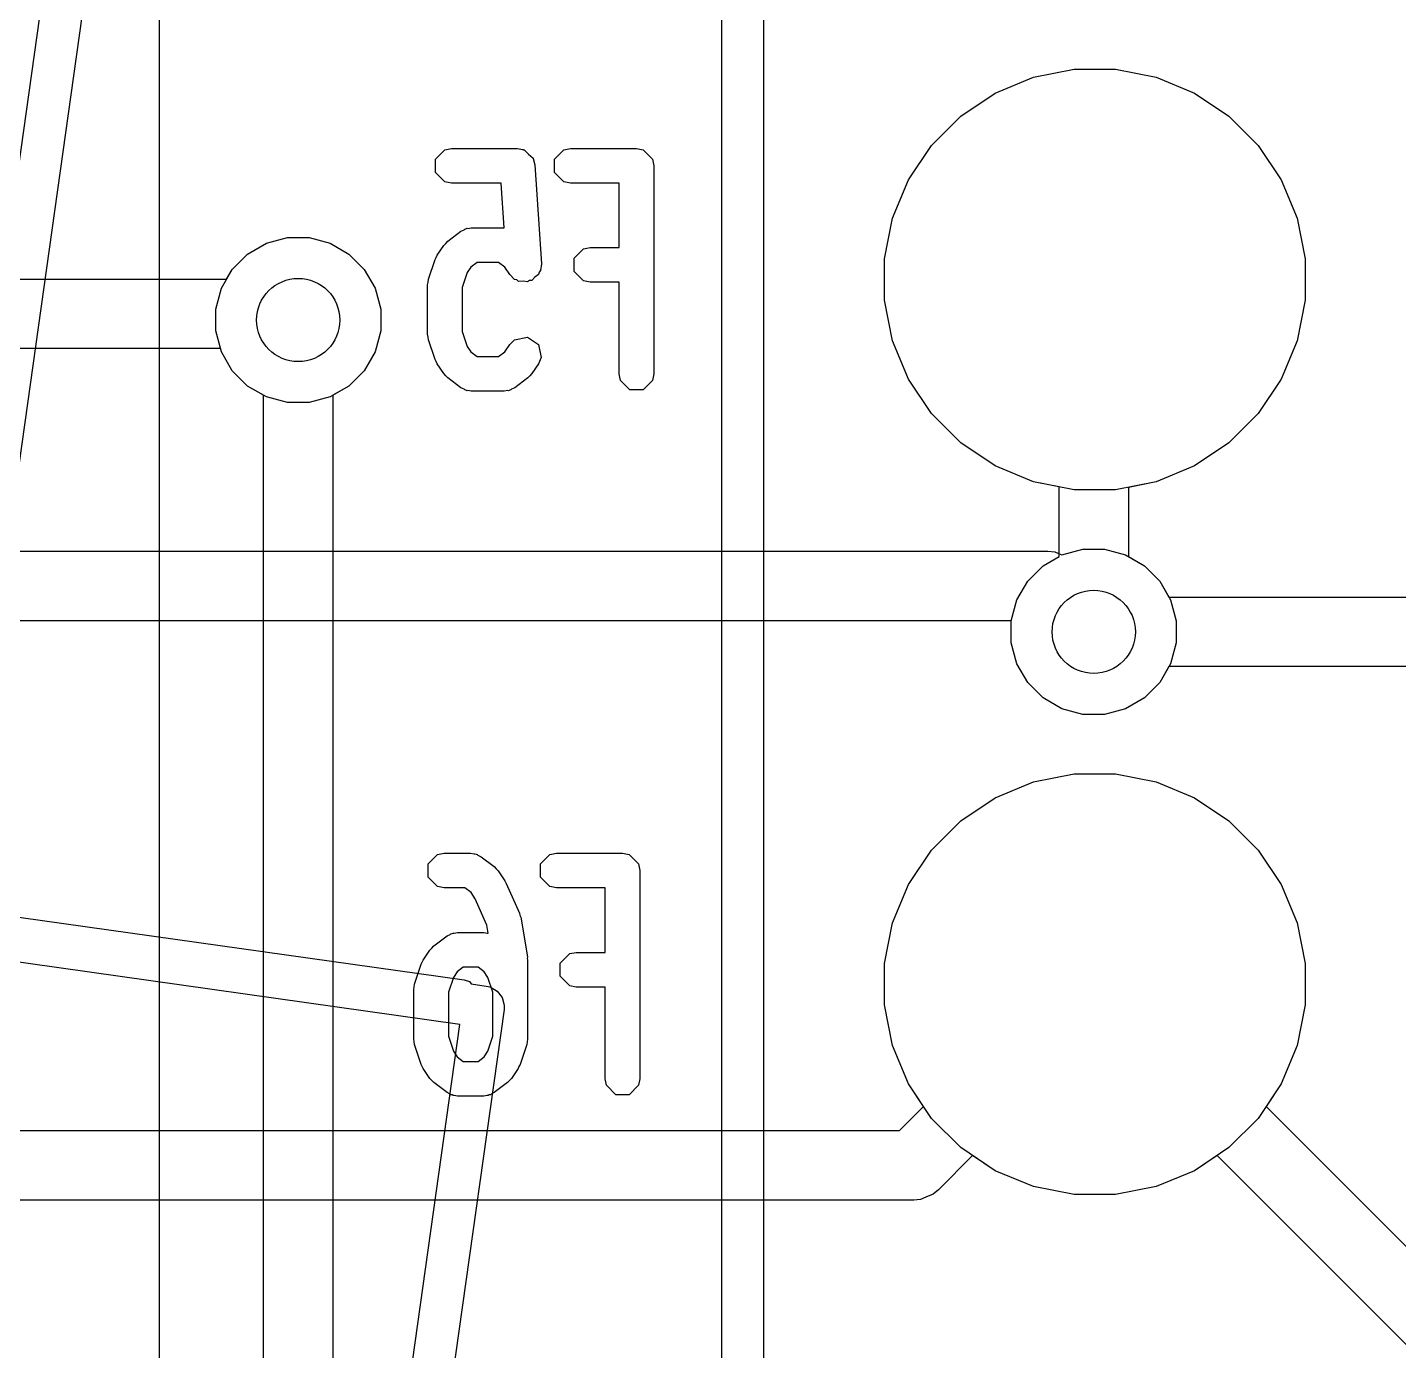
# Model space of a CAD drawing. Header units: millimetres. Extents: x 14 to 286, y -133 to -45.
# Drawn here: x 138.671 to 143.615, y -76.37 to -71.602 of the extents above; entities that cross this region are included whole.
import ezdxf

# ---------------------------------------------------------------- set-up
doc = ezdxf.new("R2010")
doc.units = ezdxf.units.MM
for name, color, linetype, true_color in [('B.Cu', 153, 'CONTINUOUS', 0x4d7fc4), ('B.Mask', 4, 'CONTINUOUS', 0x02ffee), ('B.Silkscreen', 31, 'CONTINUOUS', 0xe8b2a7), ('F.Cu', 13, 'CONTINUOUS', 0xc83434), ('F.Mask', 201, 'CONTINUOUS', 0xd864ff), ('User.Drawings', 9, 'CONTINUOUS', 0xc2c2c2)]:
    doc.layers.add(name, color=color, linetype=linetype, true_color=true_color)

msp = doc.modelspace()

# ---------------------------------------------------------------- linework, layer by layer
at = {"layer": 'B.Cu', "linetype": 'CONTINUOUS'}
for p, q in [((139.146, -67.835854), (139.146, -87.1818)), ((142.298803, -71.780811), (142.445311, -71.751669)), ((142.445311, -71.751669), (142.594689, -71.751669)), ((142.594689, -71.751669), (142.741197, -71.780811)), ((142.160796, -71.837976), (142.298803, -71.780811)), ((142.741197, -71.780811), (142.879204, -71.837976)), ((142.036592, -71.920966), (142.160796, -71.837976)), ((142.879204, -71.837976), (143.003408, -71.920966)), ((141.930966, -72.026592), (142.036592, -71.920966)), ((143.003408, -71.920966), (143.109034, -72.026592)), ((141.847976, -72.150796), (141.930966, -72.026592)), ((143.109034, -72.026592), (143.192024, -72.150796)), ((141.790811, -72.288803), (141.847976, -72.150796)), ((143.192024, -72.150796), (143.249189, -72.288803)), ((141.761669, -72.435311), (141.790811, -72.288803)), ((143.249189, -72.288803), (143.278331, -72.435311)), ((139.532895, -72.379036), (139.608542, -72.358767)), ((139.608542, -72.358767), (139.686858, -72.358767)), ((139.686858, -72.358767), (139.762505, -72.379036)), ((139.409694, -72.473572), (139.465072, -72.418194)), ((139.465072, -72.418194), (139.532895, -72.379036)), ((139.762505, -72.379036), (139.830328, -72.418194)), ((139.830328, -72.418194), (139.885706, -72.473572)), ((141.761669, -72.584689), (141.761669, -72.435311)), ((143.278331, -72.435311), (143.278331, -72.584689)), ((139.370536, -72.541395), (139.409694, -72.473572)), ((139.885706, -72.473572), (139.924864, -72.541395)), ((139.350267, -72.617042), (139.370536, -72.541395)), ((139.924864, -72.541395), (139.945133, -72.617042)), ((139.350267, -72.695358), (139.350267, -72.617042)), ((139.945133, -72.617042), (139.945133, -72.695358)), ((141.790811, -72.731197), (141.761669, -72.584689)), ((143.278331, -72.584689), (143.249189, -72.731197)), ((139.370536, -72.771005), (139.350267, -72.695358)), ((139.945133, -72.695358), (139.924864, -72.771005)), ((141.847976, -72.869204), (141.790811, -72.731197)), ((143.249189, -72.731197), (143.192024, -72.869204)), ((139.409694, -72.838828), (139.370536, -72.771005)), ((139.924864, -72.771005), (139.885706, -72.838828)), ((139.465072, -72.894206), (139.409694, -72.838828)), ((139.885706, -72.838828), (139.830328, -72.894206)), ((139.5227, -72.927477), (139.465072, -72.894206)), ((139.830328, -72.894206), (139.7727, -72.927477)), ((141.930966, -72.993408), (141.847976, -72.869204)), ((143.192024, -72.869204), (143.109034, -72.993408)), ((139.5227, -77.2577), (139.5227, -72.927477)), ((139.7727, -72.927477), (139.7727, -77.205923)), ((142.036592, -73.099034), (141.930966, -72.993408)), ((143.109034, -72.993408), (143.003408, -73.099034)), ((142.160796, -73.182024), (142.036592, -73.099034)), ((143.003408, -73.099034), (142.879204, -73.182024)), ((142.298803, -73.239189), (142.160796, -73.182024)), ((142.879204, -73.182024), (142.741197, -73.239189)), ((142.3908, -73.257488), (142.298803, -73.239189)), ((142.3908, -73.508722), (142.3908, -73.257488)), ((142.741197, -73.239189), (142.6408, -73.259159)), ((142.6408, -73.259159), (142.6408, -73.508722)), ((142.333172, -73.541994), (142.3908, -73.508722)), ((142.6408, -73.508722), (142.698428, -73.541994)), ((142.277794, -73.597372), (142.333172, -73.541994)), ((142.698428, -73.541994), (142.753806, -73.597372)), ((142.238636, -73.665195), (142.277794, -73.597372)), ((142.753806, -73.597372), (142.792964, -73.665195)), ((142.218367, -73.740842), (142.238636, -73.665195)), ((142.792964, -73.665195), (142.813233, -73.740842)), ((142.218367, -73.819158), (142.218367, -73.740842)), ((142.813233, -73.740842), (142.813233, -73.819158)), ((142.238636, -73.894805), (142.218367, -73.819158)), ((142.813233, -73.819158), (142.792964, -73.894805)), ((142.277794, -73.962628), (142.238636, -73.894805)), ((142.792964, -73.894805), (142.753806, -73.962628)), ((142.333172, -74.018006), (142.277794, -73.962628)), ((142.753806, -73.962628), (142.698428, -74.018006)), ((142.400995, -74.057164), (142.333172, -74.018006)), ((142.698428, -74.018006), (142.630605, -74.057164)), ((142.476642, -74.077433), (142.400995, -74.057164)), ((142.554958, -74.077433), (142.476642, -74.077433)), ((142.630605, -74.057164), (142.554958, -74.077433)), ((142.298803, -74.320811), (142.445311, -74.291669)), ((142.445311, -74.291669), (142.594689, -74.291669)), ((142.594689, -74.291669), (142.741197, -74.320811)), ((142.160796, -74.377976), (142.298803, -74.320811)), ((142.741197, -74.320811), (142.879204, -74.377976)), ((142.036592, -74.460966), (142.160796, -74.377976)), ((142.879204, -74.377976), (143.003408, -74.460966)), ((141.930966, -74.566592), (142.036592, -74.460966)), ((143.003408, -74.460966), (143.109034, -74.566592)), ((141.847976, -74.690796), (141.930966, -74.566592)), ((143.109034, -74.566592), (143.192024, -74.690796)), ((141.790811, -74.828803), (141.847976, -74.690796)), ((143.192024, -74.690796), (143.249189, -74.828803)), ((141.761669, -74.975311), (141.790811, -74.828803)), ((143.249189, -74.828803), (143.278331, -74.975311)), ((141.761669, -75.124689), (141.761669, -74.975311)), ((143.278331, -74.975311), (143.278331, -75.124689)), ((141.790811, -75.271197), (141.761669, -75.124689)), ((143.278331, -75.124689), (143.249189, -75.271197)), ((141.847976, -75.409204), (141.790811, -75.271197)), ((143.249189, -75.271197), (143.192024, -75.409204)), ((141.930966, -75.533408), (141.847976, -75.409204)), ((143.192024, -75.409204), (143.109034, -75.533408)), ((142.036592, -75.639034), (141.930966, -75.533408)), ((143.109034, -75.533408), (143.003408, -75.639034)), ((142.160796, -75.722024), (142.036592, -75.639034)), ((143.003408, -75.639034), (142.879204, -75.722024)), ((142.298803, -75.779189), (142.160796, -75.722024)), ((142.879204, -75.722024), (142.741197, -75.779189)), ((142.445311, -75.808331), (142.298803, -75.779189)), ((142.741197, -75.779189), (142.594689, -75.808331)), ((142.594689, -75.808331), (142.445311, -75.808331))]:
    msp.add_line(p, q, dxfattribs=at)
at = {"layer": 'B.Cu'}
for centre in [(139.6477, -72.6562), (142.5158, -73.78)]:
    msp.add_circle(centre, 0.15, dxfattribs=at)
at = {"layer": 'B.Mask', "linetype": 'CONTINUOUS'}
for p, q in [((142.298803, -71.780811), (142.445311, -71.751669)), ((142.445311, -71.751669), (142.594689, -71.751669)), ((142.594689, -71.751669), (142.741197, -71.780811)), ((142.160796, -71.837976), (142.298803, -71.780811)), ((142.741197, -71.780811), (142.879204, -71.837976)), ((142.036592, -71.920966), (142.160796, -71.837976)), ((142.879204, -71.837976), (143.003408, -71.920966)), ((141.930966, -72.026592), (142.036592, -71.920966)), ((143.003408, -71.920966), (143.109034, -72.026592)), ((141.847976, -72.150796), (141.930966, -72.026592)), ((143.109034, -72.026592), (143.192024, -72.150796)), ((141.790811, -72.288803), (141.847976, -72.150796)), ((143.192024, -72.150796), (143.249189, -72.288803)), ((141.761669, -72.435311), (141.790811, -72.288803)), ((143.249189, -72.288803), (143.278331, -72.435311)), ((141.761669, -72.584689), (141.761669, -72.435311)), ((143.278331, -72.435311), (143.278331, -72.584689)), ((141.790811, -72.731197), (141.761669, -72.584689)), ((143.278331, -72.584689), (143.249189, -72.731197)), ((141.847976, -72.869204), (141.790811, -72.731197)), ((143.249189, -72.731197), (143.192024, -72.869204)), ((141.930966, -72.993408), (141.847976, -72.869204)), ((143.192024, -72.869204), (143.109034, -72.993408)), ((142.036592, -73.099034), (141.930966, -72.993408)), ((143.109034, -72.993408), (143.003408, -73.099034)), ((142.160796, -73.182024), (142.036592, -73.099034)), ((143.003408, -73.099034), (142.879204, -73.182024)), ((142.298803, -73.239189), (142.160796, -73.182024)), ((142.879204, -73.182024), (142.741197, -73.239189)), ((142.445311, -73.268331), (142.298803, -73.239189)), ((142.741197, -73.239189), (142.594689, -73.268331)), ((142.594689, -73.268331), (142.445311, -73.268331)), ((142.298803, -74.320811), (142.445311, -74.291669)), ((142.445311, -74.291669), (142.594689, -74.291669)), ((142.594689, -74.291669), (142.741197, -74.320811)), ((142.160796, -74.377976), (142.298803, -74.320811)), ((142.741197, -74.320811), (142.879204, -74.377976)), ((142.036592, -74.460966), (142.160796, -74.377976)), ((142.879204, -74.377976), (143.003408, -74.460966)), ((141.930966, -74.566592), (142.036592, -74.460966)), ((143.003408, -74.460966), (143.109034, -74.566592)), ((141.847976, -74.690796), (141.930966, -74.566592)), ((143.109034, -74.566592), (143.192024, -74.690796)), ((141.790811, -74.828803), (141.847976, -74.690796)), ((143.192024, -74.690796), (143.249189, -74.828803)), ((141.761669, -74.975311), (141.790811, -74.828803)), ((143.249189, -74.828803), (143.278331, -74.975311)), ((141.761669, -75.124689), (141.761669, -74.975311)), ((143.278331, -74.975311), (143.278331, -75.124689)), ((141.790811, -75.271197), (141.761669, -75.124689)), ((143.278331, -75.124689), (143.249189, -75.271197)), ((141.847976, -75.409204), (141.790811, -75.271197)), ((143.249189, -75.271197), (143.192024, -75.409204)), ((141.930966, -75.533408), (141.847976, -75.409204)), ((143.192024, -75.409204), (143.109034, -75.533408)), ((142.036592, -75.639034), (141.930966, -75.533408)), ((143.109034, -75.533408), (143.003408, -75.639034)), ((142.160796, -75.722024), (142.036592, -75.639034)), ((143.003408, -75.639034), (142.879204, -75.722024)), ((142.298803, -75.779189), (142.160796, -75.722024)), ((142.879204, -75.722024), (142.741197, -75.779189)), ((142.445311, -75.808331), (142.298803, -75.779189)), ((142.741197, -75.779189), (142.594689, -75.808331)), ((142.594689, -75.808331), (142.445311, -75.808331))]:
    msp.add_line(p, q, dxfattribs=at)
at = {"layer": 'B.Silkscreen', "linetype": 'CONTINUOUS'}
for p, q in [((141.175, -89.02), (141.175, -56)), ((141.325, -58.615), (141.325, -88.945)), ((142.298803, -71.780811), (142.445311, -71.751669)), ((142.445311, -71.751669), (142.594689, -71.751669)), ((142.594689, -71.751669), (142.741197, -71.780811)), ((142.160796, -71.837976), (142.298803, -71.780811)), ((142.741197, -71.780811), (142.879204, -71.837976)), ((142.036592, -71.920966), (142.160796, -71.837976)), ((142.879204, -71.837976), (143.003408, -71.920966)), ((141.930966, -72.026592), (142.036592, -71.920966)), ((143.003408, -71.920966), (143.109034, -72.026592)), ((141.847976, -72.150796), (141.930966, -72.026592)), ((143.109034, -72.026592), (143.192024, -72.150796)), ((140.142524, -72.076546), (140.176348, -72.042722)), ((140.142524, -72.124382), (140.142524, -72.076546)), ((140.176348, -72.042722), (140.200266, -72.037964)), ((140.200266, -72.037964), (140.438361, -72.037964)), ((140.438361, -72.037964), (140.455793, -72.041431)), ((140.455793, -72.041431), (140.458385, -72.041259)), ((140.458385, -72.041259), (140.459403, -72.042149)), ((140.459403, -72.042149), (140.462279, -72.042722)), ((140.462279, -72.042722), (140.477832, -72.058275)), ((140.477832, -72.058275), (140.494384, -72.072758)), ((140.494384, -72.072758), (140.495146, -72.075589)), ((140.495146, -72.075589), (140.496103, -72.076546)), ((140.496103, -72.076546), (140.496103, -72.079143)), ((140.571095, -72.076546), (140.604919, -72.042722)), ((140.571095, -72.124382), (140.571095, -72.076546)), ((140.604919, -72.042722), (140.628837, -72.037964)), ((140.628837, -72.037964), (140.866932, -72.037964)), ((140.866932, -72.037964), (140.89085, -72.042722)), ((140.89085, -72.042722), (140.924674, -72.076546)), ((140.924674, -72.076546), (140.929432, -72.100464)), ((140.176348, -72.158206), (140.142524, -72.124382)), ((140.496103, -72.079143), (140.500723, -72.096307)), ((140.500723, -72.096307), (140.524532, -72.45345)), ((140.604919, -72.158206), (140.571095, -72.124382)), ((140.929432, -72.100464), (140.929432, -72.850464)), ((140.200266, -72.162964), (140.176348, -72.158206)), ((140.379888, -72.162964), (140.200266, -72.162964)), ((140.390602, -72.323678), (140.379888, -72.162964)), ((140.628837, -72.162964), (140.604919, -72.158206)), ((140.804432, -72.162964), (140.628837, -72.162964)), ((140.804432, -72.395107), (140.804432, -72.162964)), ((141.790811, -72.288803), (141.847976, -72.150796)), ((143.192024, -72.150796), (143.249189, -72.288803)), ((140.259491, -72.326105), (140.271694, -72.323678)), ((140.271694, -72.323678), (140.390602, -72.323678)), ((141.761669, -72.435311), (141.790811, -72.288803)), ((143.249189, -72.288803), (143.278331, -72.435311)), ((140.179532, -72.379746), (140.186575, -72.371892)), ((140.186575, -72.371892), (140.234194, -72.336178)), ((140.234194, -72.336178), (140.245414, -72.330797)), ((140.245414, -72.330797), (140.247776, -72.328436)), ((140.247776, -72.328436), (140.252155, -72.327564)), ((140.252155, -72.327564), (140.256184, -72.325633)), ((140.256184, -72.325633), (140.259491, -72.326105)), ((140.148262, -72.422939), (140.172071, -72.387224)), ((140.172071, -72.387224), (140.179532, -72.379746)), ((140.642523, -72.433689), (140.676347, -72.399865)), ((140.676347, -72.399865), (140.700265, -72.395107)), ((140.700265, -72.395107), (140.804432, -72.395107)), ((140.117163, -72.50927), (140.140973, -72.437842)), ((140.140973, -72.437842), (140.14509, -72.430619)), ((140.14509, -72.430619), (140.148262, -72.422939)), ((140.270139, -72.465468), (140.256912, -72.48531)), ((140.292527, -72.448678), (140.270139, -72.465468)), ((140.369909, -72.448678), (140.292527, -72.448678)), ((140.392295, -72.465467), (140.369909, -72.448678)), ((140.410166, -72.492275), (140.392295, -72.465467)), ((140.524532, -72.45345), (140.521375, -72.477631)), ((140.642523, -72.481525), (140.642523, -72.433689)), ((141.761669, -72.584689), (141.761669, -72.435311)), ((143.278331, -72.435311), (143.278331, -72.584689)), ((140.113956, -72.529035), (140.11591, -72.519211)), ((140.11591, -72.519211), (140.117163, -72.50927)), ((140.256912, -72.48531), (140.238956, -72.539179)), ((140.427392, -72.509537), (140.410166, -72.492275)), ((140.435739, -72.511206), (140.427392, -72.509537)), ((140.442146, -72.516812), (140.435739, -72.511206)), ((140.458359, -72.515731), (140.442146, -72.516812)), ((140.474298, -72.518919), (140.458359, -72.515731)), ((140.481382, -72.514196), (140.474298, -72.518919)), ((140.489876, -72.51363), (140.481382, -72.514196)), ((140.500577, -72.501399), (140.489876, -72.51363)), ((140.5141, -72.492385), (140.500577, -72.501399)), ((140.515769, -72.484036), (140.5141, -72.492385)), ((140.521375, -72.477631), (140.515769, -72.484036)), ((140.676347, -72.515349), (140.642523, -72.481525)), ((140.700265, -72.520107), (140.676347, -72.515349)), ((140.804432, -72.520107), (140.700265, -72.520107)), ((140.804432, -72.850464), (140.804432, -72.520107)), ((140.113956, -72.707607), (140.113956, -72.529035)), ((140.238956, -72.539179), (140.238956, -72.697462)), ((141.790811, -72.731197), (141.761669, -72.584689)), ((143.278331, -72.584689), (143.249189, -72.731197)), ((140.11591, -72.71743), (140.113956, -72.707607)), ((140.117163, -72.727372), (140.11591, -72.71743)), ((140.238956, -72.697462), (140.256912, -72.751331)), ((140.427392, -72.727105), (140.474298, -72.717723)), ((140.474298, -72.717723), (140.5141, -72.744257)), ((140.140973, -72.7988), (140.117163, -72.727372)), ((140.256912, -72.751331), (140.270139, -72.771173)), ((140.392295, -72.771174), (140.410166, -72.744367)), ((140.410166, -72.744367), (140.427392, -72.727105)), ((140.5141, -72.744257), (140.523482, -72.791162)), ((141.847976, -72.869204), (141.790811, -72.731197)), ((143.249189, -72.731197), (143.192024, -72.869204)), ((140.14509, -72.806022), (140.140973, -72.7988)), ((140.148262, -72.813703), (140.14509, -72.806022)), ((140.172071, -72.849418), (140.148262, -72.813703)), ((140.270139, -72.771173), (140.292527, -72.787964)), ((140.292527, -72.787964), (140.369909, -72.787964)), ((140.369909, -72.787964), (140.392295, -72.771174)), ((140.514174, -72.813702), (140.490365, -72.849418)), ((140.523482, -72.791162), (140.514174, -72.813702)), ((140.179532, -72.856895), (140.172071, -72.849418)), ((140.186575, -72.86475), (140.179532, -72.856895)), ((140.234194, -72.900464), (140.186575, -72.86475)), ((140.475861, -72.86475), (140.428242, -72.900464)), ((140.482907, -72.856891), (140.475861, -72.86475)), ((140.490365, -72.849418), (140.482907, -72.856891)), ((140.80919, -72.874382), (140.804432, -72.850464)), ((140.929432, -72.850464), (140.924674, -72.874382)), ((140.245414, -72.905844), (140.234194, -72.900464)), ((140.247776, -72.908206), (140.245414, -72.905844)), ((140.252155, -72.909077), (140.247776, -72.908206)), ((140.256184, -72.911009), (140.252155, -72.909077)), ((140.259491, -72.910536), (140.256184, -72.911009)), ((140.271694, -72.912964), (140.259491, -72.910536)), ((140.390742, -72.912964), (140.271694, -72.912964)), ((140.402948, -72.910535), (140.390742, -72.912964)), ((140.406253, -72.911008), (140.402948, -72.910535)), ((140.410278, -72.909077), (140.406253, -72.911008)), ((140.41466, -72.908206), (140.410278, -72.909077)), ((140.417021, -72.905844), (140.41466, -72.908206)), ((140.428242, -72.900464), (140.417021, -72.905844)), ((140.843014, -72.908206), (140.80919, -72.874382)), ((140.89085, -72.908206), (140.843014, -72.908206)), ((140.924674, -72.874382), (140.89085, -72.908206)), ((141.930966, -72.993408), (141.847976, -72.869204)), ((143.192024, -72.869204), (143.109034, -72.993408)), ((142.036592, -73.099034), (141.930966, -72.993408)), ((143.109034, -72.993408), (143.003408, -73.099034)), ((142.160796, -73.182024), (142.036592, -73.099034)), ((143.003408, -73.099034), (142.879204, -73.182024)), ((142.298803, -73.239189), (142.160796, -73.182024)), ((142.879204, -73.182024), (142.741197, -73.239189)), ((142.445311, -73.268331), (142.298803, -73.239189)), ((142.741197, -73.239189), (142.594689, -73.268331)), ((142.594689, -73.268331), (142.445311, -73.268331)), ((142.298803, -74.320811), (142.445311, -74.291669)), ((142.445311, -74.291669), (142.594689, -74.291669)), ((142.594689, -74.291669), (142.741197, -74.320811)), ((142.160796, -74.377976), (142.298803, -74.320811)), ((142.741197, -74.320811), (142.879204, -74.377976)), ((142.036592, -74.460966), (142.160796, -74.377976)), ((142.879204, -74.377976), (143.003408, -74.460966)), ((141.930966, -74.566592), (142.036592, -74.460966)), ((143.003408, -74.460966), (143.109034, -74.566592)), ((140.116333, -74.616546), (140.150157, -74.582722)), ((140.150157, -74.582722), (140.174075, -74.577964)), ((140.174075, -74.577964), (140.269313, -74.577964)), ((140.269313, -74.577964), (140.281519, -74.580392)), ((140.281519, -74.580392), (140.284824, -74.57992)), ((140.284824, -74.57992), (140.288849, -74.58185)), ((140.288849, -74.58185), (140.293231, -74.582722)), ((140.293231, -74.582722), (140.295592, -74.585083)), ((140.295592, -74.585083), (140.306813, -74.590464)), ((140.306813, -74.590464), (140.354432, -74.626178)), ((140.521095, -74.616546), (140.554919, -74.582722)), ((140.554919, -74.582722), (140.578837, -74.577964)), ((140.578837, -74.577964), (140.816932, -74.577964)), ((140.816932, -74.577964), (140.84085, -74.582722)), ((140.84085, -74.582722), (140.874674, -74.616546)), ((141.847976, -74.690796), (141.930966, -74.566592)), ((143.109034, -74.566592), (143.192024, -74.690796)), ((140.116333, -74.664382), (140.116333, -74.616546)), ((140.354432, -74.626178), (140.361482, -74.634041)), ((140.361482, -74.634041), (140.368935, -74.641509)), ((140.368935, -74.641509), (140.392745, -74.677222)), ((140.521095, -74.664382), (140.521095, -74.616546)), ((140.874674, -74.616546), (140.879432, -74.640464)), ((140.879432, -74.640464), (140.879432, -75.390464)), ((140.150157, -74.698206), (140.116333, -74.664382)), ((140.392745, -74.677222), (140.394781, -74.682152)), ((140.394781, -74.682152), (140.397855, -74.686508)), ((140.397855, -74.686508), (140.445474, -74.793651)), ((140.554919, -74.698206), (140.521095, -74.664382)), ((141.790811, -74.828803), (141.847976, -74.690796)), ((143.192024, -74.690796), (143.249189, -74.828803)), ((140.174075, -74.702964), (140.150157, -74.698206)), ((140.24848, -74.702964), (140.174075, -74.702964)), ((140.270867, -74.719754), (140.24848, -74.702964)), ((140.285789, -74.742136), (140.270867, -74.719754)), ((140.328017, -74.837149), (140.285789, -74.742136)), ((140.578837, -74.702964), (140.554919, -74.698206)), ((140.754432, -74.702964), (140.578837, -74.702964)), ((140.754432, -74.935107), (140.754432, -74.702964)), ((140.445474, -74.793651), (140.447213, -74.801362)), ((140.332792, -74.865801), (140.328017, -74.837149)), ((140.447213, -74.801362), (140.450011, -74.80876)), ((140.450011, -74.80876), (140.47382, -74.951617)), ((141.761669, -74.975311), (141.790811, -74.828803)), ((143.249189, -74.828803), (143.278331, -74.975311)), ((140.136575, -74.911892), (140.184194, -74.876178)), ((140.184194, -74.876178), (140.195414, -74.870797)), ((140.195414, -74.870797), (140.197776, -74.868436)), ((140.197776, -74.868436), (140.202155, -74.867564)), ((140.202155, -74.867564), (140.206184, -74.865633)), ((140.206184, -74.865633), (140.209491, -74.866105)), ((140.209491, -74.866105), (140.221694, -74.863678)), ((140.221694, -74.863678), (140.316932, -74.863678)), ((140.316932, -74.863678), (140.329138, -74.866106)), ((140.329138, -74.866106), (140.332443, -74.865634)), ((140.332443, -74.865634), (140.332792, -74.865801)), ((140.098262, -74.962939), (140.122071, -74.927224)), ((140.122071, -74.927224), (140.129532, -74.919746)), ((140.129532, -74.919746), (140.136575, -74.911892)), ((140.592523, -74.973689), (140.626347, -74.939865)), ((140.626347, -74.939865), (140.650265, -74.935107)), ((140.650265, -74.935107), (140.754432, -74.935107)), ((140.067163, -75.04927), (140.090973, -74.977842)), ((140.090973, -74.977842), (140.09509, -74.970619)), ((140.09509, -74.970619), (140.098262, -74.962939)), ((140.242527, -74.988678), (140.220139, -75.005468)), ((140.296099, -74.988678), (140.242527, -74.988678)), ((140.318486, -75.005468), (140.296099, -74.988678)), ((140.47382, -74.951617), (140.473657, -74.956804)), ((140.473657, -74.956804), (140.47467, -74.961892)), ((140.47467, -74.961892), (140.47467, -75.247607)), ((140.592523, -75.021525), (140.592523, -74.973689)), ((141.761669, -75.124689), (141.761669, -74.975311)), ((143.278331, -74.975311), (143.278331, -75.124689)), ((140.206912, -75.02531), (140.188956, -75.079179)), ((140.220139, -75.005468), (140.206912, -75.02531)), ((140.331714, -75.02531), (140.318486, -75.005468)), ((140.34967, -75.079177), (140.331714, -75.02531)), ((140.626347, -75.055349), (140.592523, -75.021525)), ((140.063956, -75.069035), (140.06591, -75.059211)), ((140.063956, -75.247607), (140.063956, -75.069035)), ((140.06591, -75.059211), (140.067163, -75.04927)), ((140.188956, -75.079179), (140.188956, -75.237462)), ((140.34967, -75.237464), (140.34967, -75.079177)), ((140.650265, -75.060107), (140.626347, -75.055349)), ((140.754432, -75.060107), (140.650265, -75.060107)), ((140.754432, -75.390464), (140.754432, -75.060107)), ((141.790811, -75.271197), (141.761669, -75.124689)), ((143.278331, -75.124689), (143.249189, -75.271197)), ((140.188956, -75.237462), (140.206912, -75.291331)), ((140.331714, -75.291331), (140.34967, -75.237464)), ((140.06591, -75.25743), (140.063956, -75.247607)), ((140.067163, -75.267372), (140.06591, -75.25743)), ((140.090973, -75.3388), (140.067163, -75.267372)), ((140.471463, -75.267371), (140.447654, -75.338799)), ((140.472716, -75.257427), (140.471463, -75.267371)), ((140.47467, -75.247607), (140.472716, -75.257427)), ((141.847976, -75.409204), (141.790811, -75.271197)), ((143.249189, -75.271197), (143.192024, -75.409204)), ((140.09509, -75.346022), (140.090973, -75.3388)), ((140.206912, -75.291331), (140.220139, -75.311173)), ((140.220139, -75.311173), (140.242527, -75.327964)), ((140.242527, -75.327964), (140.296099, -75.327964)), ((140.296099, -75.327964), (140.318486, -75.311173)), ((140.318486, -75.311173), (140.331714, -75.291331)), ((140.447654, -75.338799), (140.443536, -75.346021)), ((140.098262, -75.353703), (140.09509, -75.346022)), ((140.122071, -75.389418), (140.098262, -75.353703)), ((140.440364, -75.353704), (140.416554, -75.389419)), ((140.443536, -75.346021), (140.440364, -75.353704)), ((140.129532, -75.396895), (140.122071, -75.389418)), ((140.136575, -75.40475), (140.129532, -75.396895)), ((140.184194, -75.440464), (140.136575, -75.40475)), ((140.402051, -75.40475), (140.354432, -75.440464)), ((140.409101, -75.396886), (140.402051, -75.40475)), ((140.416554, -75.389419), (140.409101, -75.396886)), ((140.75919, -75.414382), (140.754432, -75.390464)), ((140.793014, -75.448206), (140.75919, -75.414382)), ((140.874674, -75.414382), (140.84085, -75.448206)), ((140.879432, -75.390464), (140.874674, -75.414382)), ((141.930966, -75.533408), (141.847976, -75.409204)), ((143.192024, -75.409204), (143.109034, -75.533408)), ((140.195414, -75.445844), (140.184194, -75.440464)), ((140.197776, -75.448206), (140.195414, -75.445844)), ((140.202155, -75.449077), (140.197776, -75.448206)), ((140.206184, -75.451009), (140.202155, -75.449077)), ((140.209491, -75.450536), (140.206184, -75.451009)), ((140.221694, -75.452964), (140.209491, -75.450536)), ((140.316932, -75.452964), (140.221694, -75.452964)), ((140.329138, -75.450535), (140.316932, -75.452964)), ((140.332443, -75.451008), (140.329138, -75.450535)), ((140.336468, -75.449077), (140.332443, -75.451008)), ((140.34085, -75.448206), (140.336468, -75.449077)), ((140.343211, -75.445844), (140.34085, -75.448206)), ((140.354432, -75.440464), (140.343211, -75.445844)), ((140.84085, -75.448206), (140.793014, -75.448206)), ((142.036592, -75.639034), (141.930966, -75.533408)), ((143.109034, -75.533408), (143.003408, -75.639034)), ((142.160796, -75.722024), (142.036592, -75.639034)), ((143.003408, -75.639034), (142.879204, -75.722024)), ((142.298803, -75.779189), (142.160796, -75.722024)), ((142.879204, -75.722024), (142.741197, -75.779189)), ((142.445311, -75.808331), (142.298803, -75.779189)), ((142.741197, -75.779189), (142.594689, -75.808331)), ((142.594689, -75.808331), (142.445311, -75.808331))]:
    msp.add_line(p, q, dxfattribs=at)
at = {"layer": 'F.Cu', "linetype": 'CONTINUOUS'}
for p, q in [((142.298803, -71.780811), (142.445311, -71.751669)), ((142.445311, -71.751669), (142.594689, -71.751669)), ((142.594689, -71.751669), (142.741197, -71.780811)), ((142.160796, -71.837976), (142.298803, -71.780811)), ((142.741197, -71.780811), (142.879204, -71.837976)), ((142.036592, -71.920966), (142.160796, -71.837976)), ((142.879204, -71.837976), (143.003408, -71.920966)), ((141.930966, -72.026592), (142.036592, -71.920966)), ((143.003408, -71.920966), (143.109034, -72.026592)), ((141.847976, -72.150796), (141.930966, -72.026592)), ((143.109034, -72.026592), (143.192024, -72.150796)), ((141.790811, -72.288803), (141.847976, -72.150796)), ((143.192024, -72.150796), (143.249189, -72.288803)), ((141.761669, -72.435311), (141.790811, -72.288803)), ((143.249189, -72.288803), (143.278331, -72.435311)), ((139.532895, -72.379036), (139.608542, -72.358767)), ((139.608542, -72.358767), (139.686858, -72.358767)), ((139.686858, -72.358767), (139.762505, -72.379036)), ((139.409694, -72.473572), (139.465072, -72.418194)), ((139.465072, -72.418194), (139.532895, -72.379036)), ((139.762505, -72.379036), (139.830328, -72.418194)), ((139.830328, -72.418194), (139.885706, -72.473572)), ((141.761669, -72.584689), (141.761669, -72.435311)), ((143.278331, -72.435311), (143.278331, -72.584689)), ((137.393834, -72.5089), (139.389297, -72.5089)), ((139.389297, -72.5089), (139.409694, -72.473572)), ((139.885706, -72.473572), (139.924864, -72.541395)), ((139.924864, -72.541395), (139.945133, -72.617042)), ((139.945133, -72.617042), (139.945133, -72.695358)), ((141.790811, -72.731197), (141.761669, -72.584689)), ((143.278331, -72.584689), (143.249189, -72.731197)), ((139.945133, -72.695358), (139.924864, -72.771005)), ((139.367293, -72.7589), (137.358699, -72.7589)), ((139.370536, -72.771005), (139.367293, -72.7589)), ((141.847976, -72.869204), (141.790811, -72.731197)), ((143.249189, -72.731197), (143.192024, -72.869204)), ((139.409694, -72.838828), (139.370536, -72.771005)), ((139.924864, -72.771005), (139.885706, -72.838828)), ((139.465072, -72.894206), (139.409694, -72.838828)), ((139.885706, -72.838828), (139.830328, -72.894206)), ((139.532895, -72.933364), (139.465072, -72.894206)), ((139.830328, -72.894206), (139.762505, -72.933364)), ((141.930966, -72.993408), (141.847976, -72.869204)), ((143.192024, -72.869204), (143.109034, -72.993408)), ((139.608542, -72.953633), (139.532895, -72.933364)), ((139.686858, -72.953633), (139.608542, -72.953633)), ((139.762505, -72.933364), (139.686858, -72.953633)), ((142.036592, -73.099034), (141.930966, -72.993408)), ((143.109034, -72.993408), (143.003408, -73.099034)), ((142.160796, -73.182024), (142.036592, -73.099034)), ((143.003408, -73.099034), (142.879204, -73.182024)), ((142.298803, -73.239189), (142.160796, -73.182024)), ((142.879204, -73.182024), (142.741197, -73.239189)), ((142.445311, -73.268331), (142.298803, -73.239189)), ((142.741197, -73.239189), (142.594689, -73.268331)), ((142.594689, -73.268331), (142.445311, -73.268331)), ((138.164676, -73.4898), (142.3506, -73.4898)), ((142.3506, -73.4898), (142.374986, -73.492202)), ((142.374986, -73.492202), (142.374987, -73.492202)), ((142.374987, -73.492202), (142.388184, -73.497668)), ((142.388184, -73.497668), (142.400854, -73.502916)), ((142.400854, -73.502916), (142.400995, -73.502836)), ((142.400995, -73.502836), (142.476642, -73.482567)), ((142.476642, -73.482567), (142.554958, -73.482567)), ((142.554958, -73.482567), (142.630605, -73.502836)), ((142.630605, -73.502836), (142.698428, -73.541994)), ((142.698428, -73.541994), (142.753806, -73.597372)), ((142.753806, -73.597372), (142.787078, -73.655)), ((142.787078, -73.655), (163.46, -73.655)), ((142.218646, -73.7398), (138.1129, -73.7398)), ((142.218367, -73.740842), (142.218646, -73.7398)), ((142.218367, -73.819158), (142.218367, -73.740842)), ((142.238636, -73.894805), (142.218367, -73.819158)), ((142.277794, -73.962628), (142.238636, -73.894805)), ((142.787078, -73.905), (142.753806, -73.962628)), ((163.408224, -73.905), (142.787078, -73.905)), ((142.333172, -74.018006), (142.277794, -73.962628)), ((142.753806, -73.962628), (142.698428, -74.018006)), ((142.400995, -74.057164), (142.333172, -74.018006)), ((142.698428, -74.018006), (142.630605, -74.057164)), ((142.476642, -74.077433), (142.400995, -74.057164)), ((142.554958, -74.077433), (142.476642, -74.077433)), ((142.630605, -74.057164), (142.554958, -74.077433)), ((142.298803, -74.320811), (142.445311, -74.291669)), ((142.445311, -74.291669), (142.594689, -74.291669)), ((142.594689, -74.291669), (142.741197, -74.320811)), ((142.160796, -74.377976), (142.298803, -74.320811)), ((142.741197, -74.320811), (142.879204, -74.377976)), ((142.036592, -74.460966), (142.160796, -74.377976)), ((142.879204, -74.377976), (143.003408, -74.460966)), ((141.930966, -74.566592), (142.036592, -74.460966)), ((143.003408, -74.460966), (143.109034, -74.566592)), ((141.847976, -74.690796), (141.930966, -74.566592)), ((143.109034, -74.566592), (143.192024, -74.690796)), ((141.790811, -74.828803), (141.847976, -74.690796)), ((143.192024, -74.690796), (143.249189, -74.828803)), ((141.761669, -74.975311), (141.790811, -74.828803)), ((143.249189, -74.828803), (143.278331, -74.975311)), ((141.761669, -75.124689), (141.761669, -74.975311)), ((143.278331, -74.975311), (143.278331, -75.124689)), ((141.790811, -75.271197), (141.761669, -75.124689)), ((143.278331, -75.124689), (143.249189, -75.271197)), ((141.847976, -75.409204), (141.790811, -75.271197)), ((143.249189, -75.271197), (143.192024, -75.409204)), ((141.902467, -75.490756), (141.847976, -75.409204)), ((143.192024, -75.409204), (143.137532, -75.490756)), ((141.815424, -75.5778), (141.902467, -75.490756)), ((143.137532, -75.490756), (146.200477, -78.5537)), ((122.684678, -75.5778), (141.815424, -75.5778)), ((142.079243, -75.667532), (141.955588, -75.791188)), ((142.160796, -75.722024), (142.079243, -75.667532)), ((142.960756, -75.667532), (142.879204, -75.722024)), ((146.060312, -78.767089), (142.960756, -75.667532)), ((142.298803, -75.779189), (142.160796, -75.722024)), ((142.879204, -75.722024), (142.741197, -75.779189)), ((142.445311, -75.808331), (142.298803, -75.779189)), ((142.741197, -75.779189), (142.594689, -75.808331)), ((141.8672, -75.8278), (122.684678, -75.8278)), ((141.891586, -75.825398), (141.8672, -75.8278)), ((141.891587, -75.825398), (141.891586, -75.825398)), ((141.9104, -75.817605), (141.891587, -75.825398)), ((141.936646, -75.806734), (141.9104, -75.817605)), ((141.936651, -75.806728), (141.936646, -75.806734)), ((141.955588, -75.791188), (141.936651, -75.806728)), ((142.594689, -75.808331), (142.445311, -75.808331))]:
    msp.add_line(p, q, dxfattribs=at)
at = {"layer": 'F.Cu'}
for centre in [(139.6477, -72.6562), (142.5158, -73.78)]:
    msp.add_circle(centre, 0.15, dxfattribs=at)
at = {"layer": 'F.Mask', "linetype": 'CONTINUOUS'}
for p, q in [((142.298803, -71.780811), (142.445311, -71.751669)), ((142.445311, -71.751669), (142.594689, -71.751669)), ((142.594689, -71.751669), (142.741197, -71.780811)), ((142.160796, -71.837976), (142.298803, -71.780811)), ((142.741197, -71.780811), (142.879204, -71.837976)), ((142.036592, -71.920966), (142.160796, -71.837976)), ((142.879204, -71.837976), (143.003408, -71.920966)), ((141.930966, -72.026592), (142.036592, -71.920966)), ((143.003408, -71.920966), (143.109034, -72.026592)), ((141.847976, -72.150796), (141.930966, -72.026592)), ((143.109034, -72.026592), (143.192024, -72.150796)), ((141.790811, -72.288803), (141.847976, -72.150796)), ((143.192024, -72.150796), (143.249189, -72.288803)), ((141.761669, -72.435311), (141.790811, -72.288803)), ((143.249189, -72.288803), (143.278331, -72.435311)), ((141.761669, -72.584689), (141.761669, -72.435311)), ((143.278331, -72.435311), (143.278331, -72.584689)), ((141.790811, -72.731197), (141.761669, -72.584689)), ((143.278331, -72.584689), (143.249189, -72.731197)), ((141.847976, -72.869204), (141.790811, -72.731197)), ((143.249189, -72.731197), (143.192024, -72.869204)), ((141.930966, -72.993408), (141.847976, -72.869204)), ((143.192024, -72.869204), (143.109034, -72.993408)), ((142.036592, -73.099034), (141.930966, -72.993408)), ((143.109034, -72.993408), (143.003408, -73.099034)), ((142.160796, -73.182024), (142.036592, -73.099034)), ((143.003408, -73.099034), (142.879204, -73.182024)), ((142.298803, -73.239189), (142.160796, -73.182024)), ((142.879204, -73.182024), (142.741197, -73.239189)), ((142.445311, -73.268331), (142.298803, -73.239189)), ((142.741197, -73.239189), (142.594689, -73.268331)), ((142.594689, -73.268331), (142.445311, -73.268331)), ((142.298803, -74.320811), (142.445311, -74.291669)), ((142.445311, -74.291669), (142.594689, -74.291669)), ((142.594689, -74.291669), (142.741197, -74.320811)), ((142.160796, -74.377976), (142.298803, -74.320811)), ((142.741197, -74.320811), (142.879204, -74.377976)), ((142.036592, -74.460966), (142.160796, -74.377976)), ((142.879204, -74.377976), (143.003408, -74.460966)), ((141.930966, -74.566592), (142.036592, -74.460966)), ((143.003408, -74.460966), (143.109034, -74.566592)), ((141.847976, -74.690796), (141.930966, -74.566592)), ((143.109034, -74.566592), (143.192024, -74.690796)), ((141.790811, -74.828803), (141.847976, -74.690796)), ((143.192024, -74.690796), (143.249189, -74.828803)), ((141.761669, -74.975311), (141.790811, -74.828803)), ((143.249189, -74.828803), (143.278331, -74.975311)), ((141.761669, -75.124689), (141.761669, -74.975311)), ((143.278331, -74.975311), (143.278331, -75.124689)), ((141.790811, -75.271197), (141.761669, -75.124689)), ((143.278331, -75.124689), (143.249189, -75.271197)), ((141.847976, -75.409204), (141.790811, -75.271197)), ((143.249189, -75.271197), (143.192024, -75.409204)), ((141.930966, -75.533408), (141.847976, -75.409204)), ((143.192024, -75.409204), (143.109034, -75.533408)), ((142.036592, -75.639034), (141.930966, -75.533408)), ((143.109034, -75.533408), (143.003408, -75.639034)), ((142.160796, -75.722024), (142.036592, -75.639034)), ((143.003408, -75.639034), (142.879204, -75.722024)), ((142.298803, -75.779189), (142.160796, -75.722024)), ((142.879204, -75.722024), (142.741197, -75.779189)), ((142.445311, -75.808331), (142.298803, -75.779189)), ((142.741197, -75.779189), (142.594689, -75.808331)), ((142.594689, -75.808331), (142.445311, -75.808331))]:
    msp.add_line(p, q, dxfattribs=at)
at = {"layer": 'User.Drawings', "linetype": 'CONTINUOUS'}
for p, q in [((141.055797, -55.988758), (138.415294, -74.776915)), ((138.266754, -74.756039), (140.896819, -56.042152)), ((140.230619, -75.194652), (121.514552, -72.56428)), ((138.415294, -74.776915), (140.246452, -75.034268)), ((140.246452, -75.034268), (140.26487, -75.0407)), ((140.26487, -75.0407), (140.271015, -75.048855)), ((140.271015, -75.048855), (140.325765, -75.05655)), ((140.325765, -75.05655), (140.340054, -75.060013)), ((140.340054, -75.060013), (140.365268, -75.074866)), ((140.365268, -75.074866), (140.382879, -75.098236)), ((140.389597, -75.141258), (137.757281, -93.871162)), ((140.382879, -75.098236), (140.388606, -75.120382)), ((140.388606, -75.120382), (140.390206, -75.126568)), ((140.390206, -75.126568), (140.389597, -75.141258)), ((137.608741, -93.850286), (140.230619, -75.194652))]:
    msp.add_line(p, q, dxfattribs=at)

doc.saveas('drawing.dxf')
